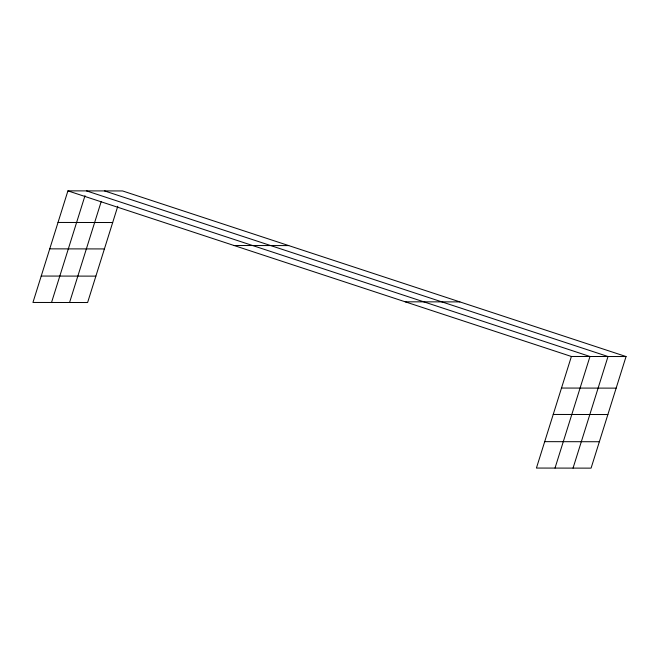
<?xml version="1.0" encoding="UTF-8"?>
<svg xmlns="http://www.w3.org/2000/svg" width="659" height="659" viewBox="0 0 659 659"><rect width="100%" height="100%" fill="white"/><g stroke="black" fill="none" stroke-linecap="round" stroke-linejoin="round"><path stroke-width="0.99" d="M626.05 356.544L571.394 356.47L536.426 468.055L591.082 468.137L626.05 356.544L122.574 190.945L67.918 190.863L32.95 302.456L87.606 302.53L117.78 206.259M51.534 302.481L85.003 195.674M69.566 302.506L101.239 201.448M555.01 468.079L589.978 356.494L86.502 190.888M573.042 468.112L608.01 356.519L104.542 190.921M58.025 222.454L112.681 222.528M234.069 245.51L288.724 245.593M49.746 248.855L104.402 248.929M41.22 276.055L95.876 276.129M405.244 301.822L459.9 301.896M561.493 388.052L616.149 388.135M553.222 414.453L607.878 414.536M544.696 441.654L599.352 441.736M67.918 190.863L571.394 356.47"/></g></svg>
